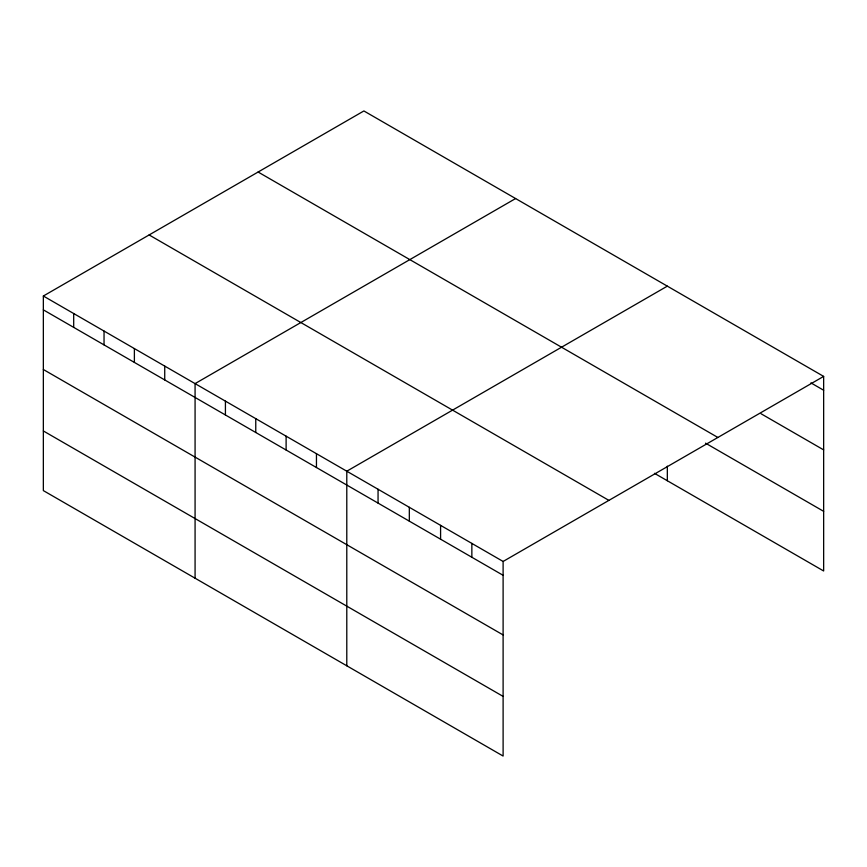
<?xml version="1.0" encoding="UTF-8"?>
<svg xmlns="http://www.w3.org/2000/svg" width="867" height="867" viewBox="0 0 867 867"><rect width="100%" height="100%" fill="white"/><g stroke="black" fill="none" stroke-linecap="round" stroke-linejoin="round"><path stroke-width="1.3" d="M503.109 634.947L503.109 561.458L43.35 296.015L43.35 490.603L503.109 756.046L503.109 634.947L43.35 369.505M654.487 473.328L823.65 570.985L823.65 376.397L363.891 110.954L43.35 296.015M515.605 198.543L195.075 383.604L195.075 578.202M667.33 286.143L346.789 471.204L346.789 665.802M503.109 561.458L823.65 376.397M810.916 382.878L823.65 390.237M761.118 413.787L823.65 449.886M258.106 172.024L717.876 437.467M705.543 443.156L823.65 511.335M149.124 234.946L608.894 500.378M43.35 309.855L503.109 575.298M43.35 430.953L503.109 696.396M667.33 466.153L667.33 480.741M471.854 543.403L471.854 557.243M440.588 525.348L440.588 539.198M409.322 507.303L409.322 521.143M378.055 489.248L378.055 503.098M316.455 453.679L316.455 467.519M286.11 436.166L286.11 450.006M255.765 418.642L255.765 432.481M225.42 401.128L225.42 414.968M164.73 366.091L164.73 379.93M134.385 348.567L134.385 362.406M104.04 331.053L104.04 344.893M73.695 313.529L73.695 327.368"/></g></svg>
